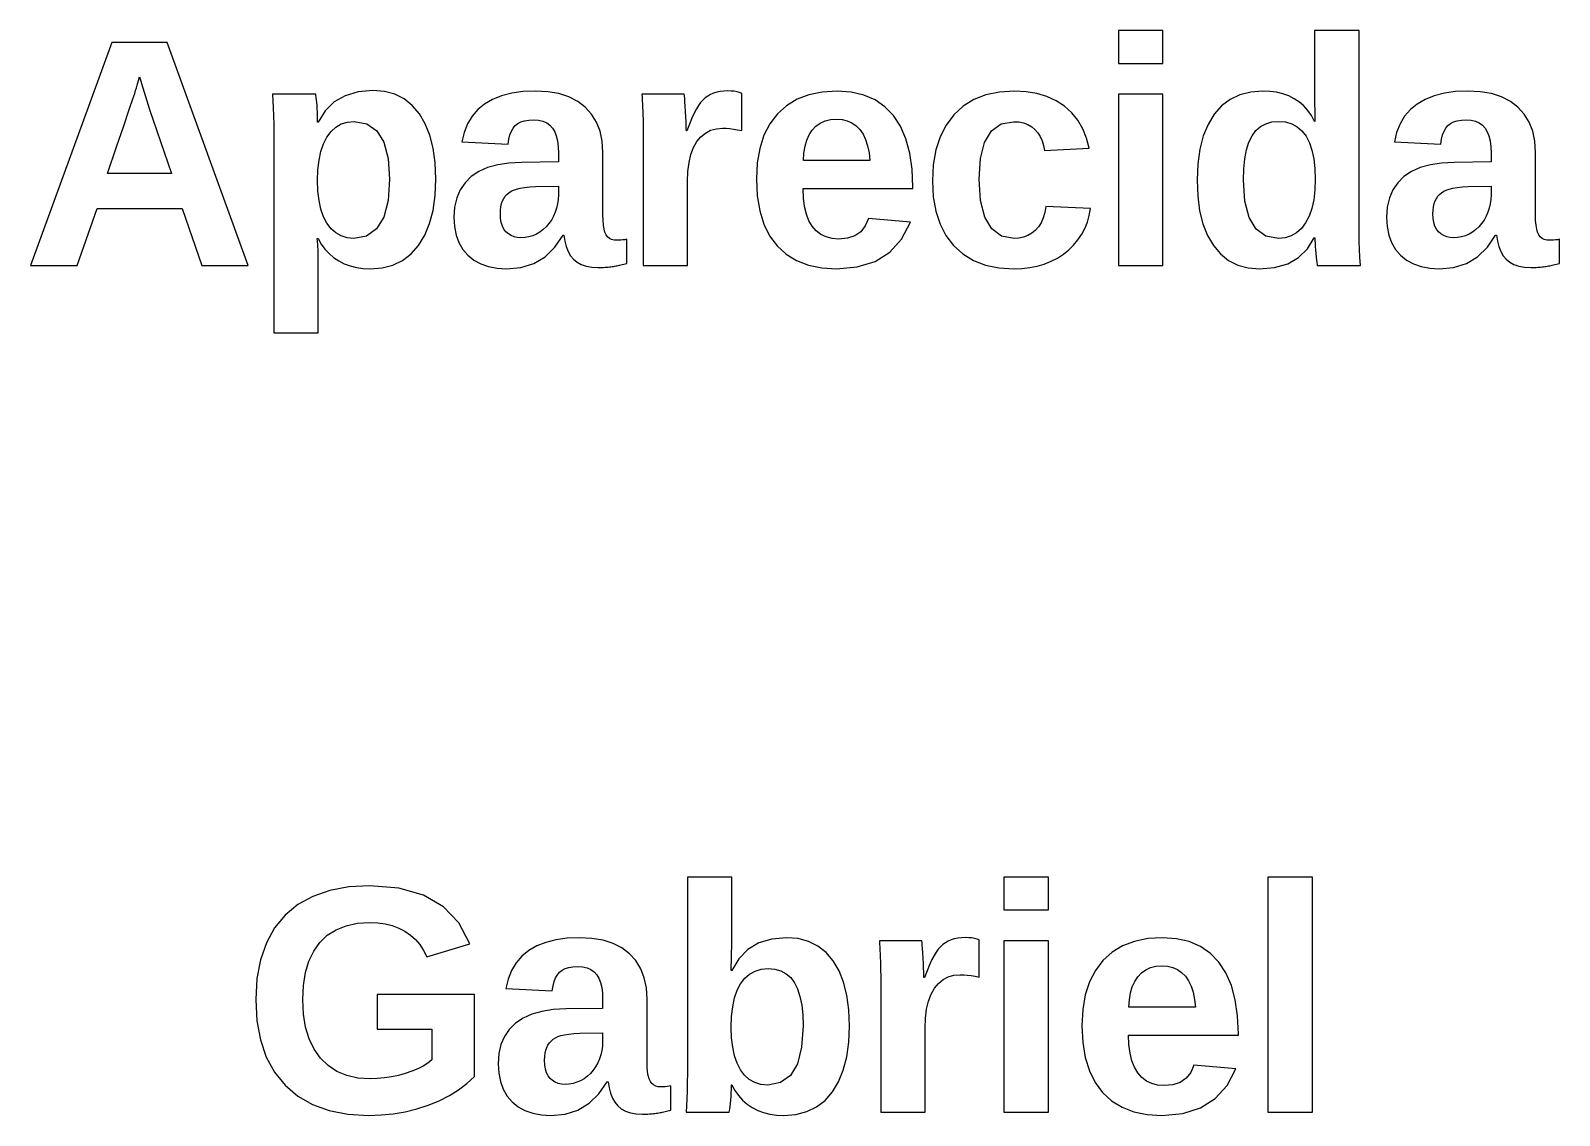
# Model space of a CAD drawing. Header units: metres. Extents: x 18 to 589, y 31 to 387.
# Drawn here: x 18 to 70.4, y 233.6 to 270.7 of the extents above; entities that cross this region are included whole.
import ezdxf

# ---------------------------------------------------------------- set-up
doc = ezdxf.new("R2010")
doc.units = ezdxf.units.M

msp = doc.modelspace()

# ---------------------------------------------------------------- linework, layer by layer
for p, q in [((56.8568, 270.729), (55.3324, 270.729)), ((55.3324, 270.729), (55.3324, 269.606)), ((56.8568, 269.606), (56.8568, 270.729)), ((63.5822, 270.729), (62.0578, 270.729)), ((62.0578, 270.729), (62.0578, 268.586)), ((63.5822, 263.958), (63.5822, 270.729)), ((20.8312, 270.322), (18.0427, 262.678)), ((22.7191, 270.322), (20.8312, 270.322)), ((25.4967, 262.678), (22.7191, 270.322)), ((55.3324, 269.606), (56.8568, 269.606)), ((21.6697, 268.771), (21.6957, 268.86)), ((21.6957, 268.86), (21.72, 268.945)), ((21.72, 268.945), (21.7426, 269.025)), ((21.7426, 269.025), (21.7751, 269.145)), ((21.7751, 269.145), (21.8891, 268.77)), ((21.4266, 268.021), (21.5508, 268.391)), ((21.5508, 268.391), (21.6124, 268.58)), ((21.6124, 268.58), (21.6419, 268.678)), ((21.6419, 268.678), (21.6697, 268.771)), ((21.8891, 268.77), (22.1223, 268.032)), ((27.8155, 268.548), (26.3345, 268.548)), ((26.3345, 268.548), (26.3501, 268.327)), ((26.3501, 268.327), (26.3622, 268.082)), ((27.826, 268.501), (27.8155, 268.548)), ((27.8359, 268.439), (27.826, 268.501)), ((27.8451, 268.362), (27.8359, 268.439)), ((27.8537, 268.27), (27.8451, 268.362)), ((28.8254, 268.5), (28.45, 268.284)), ((29.2685, 268.629), (28.8254, 268.5)), ((29.7794, 268.673), (29.2685, 268.629)), ((30.171, 268.641), (29.7794, 268.673)), ((30.5258, 268.546), (30.171, 268.641)), ((30.8437, 268.388), (30.5258, 268.546)), ((31.1247, 268.167), (30.8437, 268.388)), ((33.8789, 268.373), (33.6053, 268.214)), ((34.1895, 268.497), (33.8789, 268.373)), ((34.5372, 268.586), (34.1895, 268.497)), ((34.9221, 268.639), (34.5372, 268.586)), ((35.344, 268.656), (34.9221, 268.639)), ((35.7685, 268.634), (35.344, 268.656)), ((36.1522, 268.569), (35.7685, 268.634)), ((36.495, 268.459), (36.1522, 268.569)), ((36.7971, 268.306), (36.495, 268.459)), ((40.451, 268.548), (38.9971, 268.548)), ((38.9971, 268.548), (39.0035, 268.445)), ((39.0035, 268.445), (39.0097, 268.336)), ((39.0097, 268.336), (39.0156, 268.222)), ((40.4579, 268.493), (40.451, 268.548)), ((40.4658, 268.406), (40.4579, 268.493)), ((40.4744, 268.287), (40.4658, 268.406)), ((41.0886, 268.346), (41.0113, 268.261)), ((41.171, 268.421), (41.0886, 268.346)), ((41.2587, 268.486), (41.171, 268.421)), ((41.3515, 268.54), (41.2587, 268.486)), ((41.4518, 268.584), (41.3515, 268.54)), ((41.5616, 268.618), (41.4518, 268.584)), ((41.681, 268.642), (41.5616, 268.618)), ((41.8099, 268.657), (41.681, 268.642)), ((41.9483, 268.662), (41.8099, 268.657)), ((42.061, 268.658), (41.9483, 268.662)), ((42.1645, 268.649), (42.061, 268.658)), ((42.2589, 268.632), (42.1645, 268.649)), ((42.3441, 268.61), (42.2589, 268.632)), ((42.4203, 268.58), (42.3441, 268.61)), ((42.4203, 267.306), (42.4203, 268.58)), ((44.3165, 268.375), (43.9556, 268.156)), ((44.7255, 268.531), (44.3165, 268.375)), ((45.1827, 268.625), (44.7255, 268.531)), ((45.6881, 268.656), (45.1827, 268.625)), ((46.1699, 268.623), (45.6881, 268.656)), ((46.6039, 268.522), (46.1699, 268.623)), ((46.9901, 268.355), (46.6039, 268.522)), ((47.3287, 268.12), (46.9901, 268.355)), ((50.3723, 268.364), (50.0058, 268.137)), ((50.7879, 268.527), (50.3723, 268.364)), ((51.2525, 268.624), (50.7879, 268.527)), ((51.7661, 268.656), (51.2525, 268.624)), ((52.1663, 268.635), (51.7661, 268.656)), ((52.5378, 268.573), (52.1663, 268.635)), ((52.8806, 268.469), (52.5378, 268.573)), ((53.1948, 268.323), (52.8806, 268.469)), ((53.4804, 268.136), (53.1948, 268.323)), ((56.8568, 268.548), (55.3324, 268.548)), ((55.3324, 268.548), (55.3324, 262.678)), ((56.8568, 262.678), (56.8568, 268.548)), ((59.1651, 268.37), (58.8707, 268.148)), ((59.4987, 268.529), (59.1651, 268.37)), ((59.8716, 268.625), (59.4987, 268.529)), ((60.2838, 268.656), (59.8716, 268.625)), ((60.5265, 268.646), (60.2838, 268.656)), ((60.7555, 268.615), (60.5265, 268.646)), ((60.9709, 268.563), (60.7555, 268.615)), ((61.1726, 268.49), (60.9709, 268.563)), ((61.3606, 268.396), (61.1726, 268.49)), ((61.5335, 268.282), (61.3606, 268.396)), ((62.0578, 268.586), (62.0686, 267.62)), ((65.8481, 268.373), (65.5745, 268.214)), ((66.1587, 268.497), (65.8481, 268.373)), ((66.5064, 268.586), (66.1587, 268.497)), ((66.8913, 268.639), (66.5064, 268.586)), ((67.3132, 268.656), (66.8913, 268.639)), ((67.7377, 268.634), (67.3132, 268.656)), ((68.1214, 268.569), (67.7377, 268.634)), ((68.4642, 268.459), (68.1214, 268.569)), ((68.7663, 268.306), (68.4642, 268.459)), ((21.24, 267.472), (21.4266, 268.021)), ((22.1223, 268.032), (22.8764, 265.835)), ((26.3622, 268.082), (26.3709, 267.812)), ((26.3709, 267.812), (26.3761, 267.517)), ((27.8616, 268.163), (27.8537, 268.27)), ((27.8684, 268.048), (27.8616, 268.163)), ((27.8737, 267.933), (27.8684, 268.048)), ((27.8775, 267.82), (27.8737, 267.933)), ((27.8798, 267.706), (27.8775, 267.82)), ((28.1423, 267.982), (27.9023, 267.593)), ((28.45, 268.284), (28.1423, 267.982)), ((31.3688, 267.883), (31.1247, 268.167)), ((31.5719, 267.541), (31.3688, 267.883)), ((33.37, 268.021), (33.174, 267.794)), ((33.6053, 268.214), (33.37, 268.021)), ((37.0584, 268.108), (36.7971, 268.306)), ((37.2751, 267.871), (37.0584, 268.108)), ((37.4437, 267.596), (37.2751, 267.871)), ((39.0156, 268.222), (39.0214, 268.102)), ((39.0214, 268.102), (39.0269, 267.976)), ((39.0269, 267.976), (39.0318, 267.84)), ((39.0318, 267.84), (39.0356, 267.692)), ((40.484, 268.136), (40.4744, 268.287)), ((40.4944, 267.954), (40.484, 268.136)), ((40.5042, 267.769), (40.4944, 267.954)), ((40.7926, 267.905), (40.7134, 267.731)), ((40.8679, 268.05), (40.7926, 267.905)), ((40.9393, 268.165), (40.8679, 268.05)), ((41.0113, 268.261), (40.9393, 268.165)), ((43.6429, 267.875), (43.3832, 267.536)), ((43.9556, 268.156), (43.6429, 267.875)), ((47.6195, 267.818), (47.3287, 268.12)), ((47.8597, 267.452), (47.6195, 267.818)), ((49.6883, 267.845), (49.4247, 267.495)), ((50.0058, 268.137), (49.6883, 267.845)), ((53.7315, 267.911), (53.4804, 268.136)), ((53.9422, 267.656), (53.7315, 267.911)), ((58.6156, 267.862), (58.4037, 267.517)), ((58.8707, 268.148), (58.6156, 267.862)), ((61.6896, 268.147), (61.5335, 268.282)), ((61.829, 267.992), (61.6896, 268.147)), ((61.9518, 267.816), (61.829, 267.992)), ((62.0578, 267.62), (61.9518, 267.816)), ((65.3392, 268.021), (65.1432, 267.794)), ((65.5745, 268.214), (65.3392, 268.021)), ((69.0276, 268.108), (68.7663, 268.306)), ((69.2443, 267.871), (69.0276, 268.108)), ((69.4129, 267.596), (69.2443, 267.871)), ((20.9909, 266.744), (21.24, 267.472)), ((26.3761, 267.517), (26.3778, 267.197)), ((27.8806, 267.593), (27.8798, 267.706)), ((27.9023, 267.593), (27.8806, 267.593)), ((28.2034, 267.083), (28.3439, 267.274)), ((28.3439, 267.274), (28.5072, 267.423)), ((28.5072, 267.423), (28.6933, 267.53)), ((28.6933, 267.53), (28.9021, 267.593)), ((28.9021, 267.593), (29.1338, 267.615)), ((29.1338, 267.615), (29.5693, 267.536)), ((29.5693, 267.536), (29.908, 267.299)), ((29.908, 267.299), (30.15, 266.904)), ((31.7299, 267.145), (31.5719, 267.541)), ((33.0172, 267.534), (32.8997, 267.241)), ((33.174, 267.794), (33.0172, 267.534)), ((34.4739, 267.154), (34.5233, 267.282)), ((34.5233, 267.282), (34.5846, 267.389)), ((34.5846, 267.389), (34.6578, 267.476)), ((34.6578, 267.476), (34.746, 267.546)), ((34.746, 267.546), (34.8522, 267.6)), ((34.8522, 267.6), (34.9765, 267.638)), ((34.9765, 267.638), (35.1187, 267.661)), ((35.1187, 267.661), (35.279, 267.669)), ((35.279, 267.669), (35.4511, 267.658)), ((35.4511, 267.658), (35.6028, 267.624)), ((35.6028, 267.624), (35.734, 267.568)), ((35.734, 267.568), (35.8449, 267.49)), ((35.8449, 267.49), (35.9354, 267.39)), ((35.9354, 267.39), (36.0077, 267.266)), ((37.5642, 267.285), (37.4437, 267.596)), ((37.6364, 266.937), (37.5642, 267.285)), ((39.0356, 267.692), (39.0383, 267.531)), ((39.0383, 267.531), (39.0399, 267.357)), ((39.0399, 267.357), (39.0405, 267.17)), ((40.5118, 267.61), (40.5042, 267.769)), ((40.5172, 267.478), (40.5118, 267.61)), ((40.5204, 267.373), (40.5172, 267.478)), ((40.5215, 267.295), (40.5204, 267.373)), ((40.5432, 267.295), (40.5215, 267.295)), ((40.6302, 267.527), (40.5432, 267.295)), ((40.7134, 267.731), (40.6302, 267.527)), ((41.1766, 267.221), (41.354, 267.313)), ((41.354, 267.313), (41.5515, 267.368)), ((41.5515, 267.368), (41.7693, 267.387)), ((41.7693, 267.387), (41.8856, 267.384)), ((41.8856, 267.384), (42.0089, 267.374)), ((42.0089, 267.374), (42.139, 267.358)), ((42.139, 267.358), (42.2762, 267.335)), ((42.2762, 267.335), (42.4203, 267.306)), ((43.3832, 267.536), (43.1811, 267.143)), ((44.734, 267.16), (44.8391, 267.322)), ((44.8391, 267.322), (44.9651, 267.457)), ((44.9651, 267.457), (45.1108, 267.561)), ((45.1108, 267.561), (45.2763, 267.636)), ((45.2763, 267.636), (45.4615, 267.681)), ((45.4615, 267.681), (45.6664, 267.696)), ((45.6664, 267.696), (45.86, 267.682)), ((45.86, 267.682), (46.0371, 267.639)), ((46.0371, 267.639), (46.1976, 267.568)), ((46.1976, 267.568), (46.3417, 267.469)), ((46.3417, 267.469), (46.4693, 267.341)), ((46.4693, 267.341), (46.5785, 267.184)), ((48.0465, 267.023), (47.8597, 267.452)), ((49.4247, 267.495), (49.2196, 267.094)), ((50.7447, 266.9), (50.9802, 267.294)), ((50.9802, 267.294), (51.3098, 267.531)), ((51.3098, 267.531), (51.7336, 267.609)), ((51.7336, 267.609), (51.9159, 267.599)), ((51.9159, 267.599), (52.0808, 267.566)), ((52.0808, 267.566), (52.2284, 267.513)), ((52.2284, 267.513), (52.3586, 267.437)), ((52.3586, 267.437), (52.4714, 267.341)), ((52.4714, 267.341), (52.5678, 267.226)), ((54.1125, 267.368), (53.9422, 267.656)), ((54.2425, 267.049), (54.1125, 267.368)), ((58.4037, 267.517), (58.2389, 267.119)), ((59.9149, 267.124), (60.0468, 267.302)), ((60.0468, 267.302), (60.2039, 267.441)), ((60.2039, 267.441), (60.3862, 267.541)), ((60.3862, 267.541), (60.5937, 267.6)), ((60.5937, 267.6), (60.8263, 267.62)), ((60.8263, 267.62), (61.0616, 267.6)), ((61.0616, 267.6), (61.2729, 267.538)), ((61.2729, 267.538), (61.46, 267.436)), ((61.46, 267.436), (61.6231, 267.292)), ((61.6231, 267.292), (61.7621, 267.108)), ((62.0686, 267.62), (62.0578, 267.62)), ((64.9864, 267.534), (64.8689, 267.241)), ((65.1432, 267.794), (64.9864, 267.534)), ((66.4431, 267.154), (66.4925, 267.282)), ((66.4925, 267.282), (66.5538, 267.389)), ((66.5538, 267.389), (66.627, 267.476)), ((66.627, 267.476), (66.7152, 267.546)), ((66.7152, 267.546), (66.8214, 267.6)), ((66.8214, 267.6), (66.9457, 267.638)), ((66.9457, 267.638), (67.0879, 267.661)), ((67.0879, 267.661), (67.2482, 267.669)), ((67.2482, 267.669), (67.4203, 267.658)), ((67.4203, 267.658), (67.572, 267.624)), ((67.572, 267.624), (67.7032, 267.568)), ((67.7032, 267.568), (67.8141, 267.49)), ((67.8141, 267.49), (67.9046, 267.39)), ((67.9046, 267.39), (67.9769, 267.266)), ((69.5334, 267.285), (69.4129, 267.596)), ((69.6056, 266.937), (69.5334, 267.285)), ((26.3778, 267.197), (26.3778, 260.372)), ((27.9968, 266.59), (28.0871, 266.853)), ((28.0871, 266.853), (28.2034, 267.083)), ((30.15, 266.904), (30.2951, 266.351)), ((31.8428, 266.697), (31.7299, 267.145)), ((32.8997, 267.241), (32.8215, 266.915)), ((32.8215, 266.915), (34.411, 266.839)), ((34.411, 266.839), (34.4365, 267.007)), ((34.4365, 267.007), (34.4739, 267.154)), ((36.0077, 267.266), (36.0639, 267.119)), ((36.0639, 267.119), (36.104, 266.948)), ((36.104, 266.948), (36.1281, 266.753)), ((36.1281, 266.753), (36.1361, 266.535)), ((37.6605, 266.551), (37.6364, 266.937)), ((39.0405, 267.17), (39.0405, 262.678)), ((40.7681, 266.723), (40.8823, 266.926)), ((40.8823, 266.926), (41.0194, 267.092)), ((41.0194, 267.092), (41.1766, 267.221)), ((43.1811, 267.143), (43.0368, 266.696)), ((44.5501, 266.532), (44.5895, 266.765)), ((44.5895, 266.765), (44.6508, 266.975)), ((44.6508, 266.975), (44.734, 267.16)), ((46.5785, 267.184), (46.6672, 267)), ((46.6672, 267), (46.7356, 266.786)), ((46.7356, 266.786), (46.7836, 266.545)), ((48.18, 266.532), (48.0465, 267.023)), ((49.2196, 267.094), (49.0732, 266.641)), ((50.6035, 266.349), (50.7447, 266.9)), ((52.5678, 267.226), (52.6485, 267.097)), ((52.6485, 267.097), (52.7136, 266.953)), ((52.7136, 266.953), (52.763, 266.795)), ((52.763, 266.795), (52.7969, 266.622)), ((54.3321, 266.698), (54.2425, 267.049)), ((58.2389, 267.119), (58.1211, 266.669)), ((59.7239, 266.643), (59.8075, 266.904)), ((59.8075, 266.904), (59.9149, 267.124)), ((61.7621, 267.108), (61.8763, 266.885)), ((61.8763, 266.885), (61.9652, 266.628)), ((64.8689, 267.241), (64.7907, 266.915)), ((64.7907, 266.915), (66.3802, 266.839)), ((66.3802, 266.839), (66.4057, 267.007)), ((66.4057, 267.007), (66.4431, 267.154)), ((67.9769, 267.266), (68.0331, 267.119)), ((68.0331, 267.119), (68.0732, 266.948)), ((68.0732, 266.948), (68.0973, 266.753)), ((68.0973, 266.753), (68.1053, 266.535)), ((69.6297, 266.551), (69.6056, 266.937)), ((20.6793, 265.835), (20.9909, 266.744)), ((27.8935, 265.962), (27.9322, 266.293)), ((27.9322, 266.293), (27.9968, 266.59)), ((30.2951, 266.351), (30.3435, 265.64)), ((31.9105, 266.195), (31.8428, 266.697)), ((36.1361, 266.237), (34.8721, 266.215)), ((36.1361, 266.535), (36.1361, 266.237)), ((37.6605, 264.414), (37.6605, 266.551)), ((40.6158, 266.212), (40.6792, 266.486)), ((40.6792, 266.486), (40.7681, 266.723)), ((43.0368, 266.696), (42.9503, 266.195)), ((44.5326, 266.275), (44.5501, 266.532)), ((46.8111, 266.275), (44.5326, 266.275)), ((46.7836, 266.545), (46.8111, 266.275)), ((48.26, 265.979), (48.18, 266.532)), ((49.0732, 266.641), (48.9853, 266.136)), ((50.5564, 265.64), (50.6035, 266.349)), ((52.7969, 266.622), (54.3321, 266.698)), ((58.1211, 266.669), (58.0505, 266.165)), ((59.6284, 265.995), (59.6642, 266.34)), ((59.6642, 266.34), (59.7239, 266.643)), ((61.9652, 266.628), (62.0287, 266.335)), ((62.0287, 266.335), (62.0667, 266.008)), ((68.1053, 266.237), (66.8413, 266.215)), ((68.1053, 266.535), (68.1053, 266.237)), ((69.6297, 264.414), (69.6297, 266.551)), ((22.8764, 265.835), (20.6793, 265.835)), ((27.8806, 265.597), (27.8935, 265.962)), ((31.933, 265.64), (31.9105, 266.195)), ((33.1496, 265.727), (32.9358, 265.518)), ((33.4086, 265.899), (33.1496, 265.727)), ((33.7104, 266.034), (33.4086, 265.899)), ((34.0549, 266.132), (33.7104, 266.034)), ((34.4421, 266.192), (34.0549, 266.132)), ((34.8721, 266.215), (34.4421, 266.192)), ((40.565, 265.559), (40.5777, 265.903)), ((40.5777, 265.903), (40.6158, 266.212)), ((42.9503, 266.195), (42.9214, 265.64)), ((48.2867, 265.363), (48.26, 265.979)), ((48.9853, 266.136), (48.956, 265.58)), ((58.0505, 266.165), (58.027, 265.608)), ((59.6165, 265.608), (59.6284, 265.995)), ((62.0667, 266.008), (62.0794, 265.645)), ((65.1189, 265.727), (64.905, 265.518)), ((65.3779, 265.899), (65.1189, 265.727)), ((65.6796, 266.034), (65.3779, 265.899)), ((66.0241, 266.132), (65.6796, 266.034)), ((66.4113, 266.192), (66.0241, 266.132)), ((66.8413, 266.215), (66.4113, 266.192)), ((27.8935, 265.234), (27.8806, 265.597)), ((27.9322, 264.906), (27.8935, 265.234)), ((30.3435, 265.64), (30.2947, 264.91)), ((31.9095, 265.079), (31.933, 265.64)), ((32.7695, 265.275), (32.6507, 264.998)), ((32.9358, 265.518), (32.7695, 265.275)), ((34.372, 265.118), (34.4398, 265.176)), ((34.4398, 265.176), (34.5161, 265.226)), ((34.5161, 265.226), (34.6008, 265.268)), ((34.6008, 265.268), (34.7022, 265.303)), ((34.7022, 265.303), (34.8282, 265.333)), ((34.8282, 265.333), (34.9791, 265.356)), ((34.9791, 265.356), (35.1546, 265.373)), ((35.1546, 265.373), (35.3549, 265.385)), ((35.3549, 265.385), (36.1361, 265.396)), ((36.1361, 265.396), (36.1361, 265.098)), ((40.565, 262.678), (40.565, 265.559)), ((42.9214, 265.64), (42.9498, 265.068)), ((44.5345, 264.994), (44.5218, 265.32)), ((44.5218, 265.32), (48.2867, 265.32)), ((48.2867, 265.32), (48.2867, 265.363)), ((48.956, 265.58), (48.9851, 265.037)), ((50.6043, 264.91), (50.5564, 265.64)), ((58.027, 265.608), (58.0493, 265.058)), ((59.6644, 264.889), (59.6165, 265.608)), ((62.0662, 265.273), (62.0265, 264.936)), ((62.0794, 265.645), (62.0662, 265.273)), ((64.7387, 265.275), (64.6199, 264.998)), ((64.905, 265.518), (64.7387, 265.275)), ((66.3412, 265.118), (66.409, 265.176)), ((66.409, 265.176), (66.4853, 265.226)), ((66.4853, 265.226), (66.5701, 265.268)), ((66.5701, 265.268), (66.6714, 265.303)), ((66.6714, 265.303), (66.7975, 265.333)), ((66.7975, 265.333), (66.9483, 265.356)), ((66.9483, 265.356), (67.1238, 265.373)), ((67.1238, 265.373), (67.3241, 265.385)), ((67.3241, 265.385), (68.1053, 265.396)), ((68.1053, 265.396), (68.1053, 265.098)), ((27.9968, 264.613), (27.9322, 264.906)), ((30.2947, 264.91), (30.1482, 264.342)), ((31.8389, 264.571), (31.9095, 265.079)), ((32.5794, 264.685), (32.5556, 264.338)), ((32.6507, 264.998), (32.5794, 264.685)), ((34.1498, 264.582), (34.1638, 264.697)), ((34.1638, 264.697), (34.1871, 264.801)), ((34.1871, 264.801), (34.2198, 264.895)), ((34.2198, 264.895), (34.2618, 264.978)), ((34.2618, 264.978), (34.3127, 265.052)), ((34.3127, 265.052), (34.372, 265.118)), ((36.1092, 264.796), (36.0756, 264.65)), ((36.1294, 264.945), (36.1092, 264.796)), ((36.1361, 265.098), (36.1294, 264.945)), ((42.9498, 265.068), (43.0351, 264.553)), ((44.5726, 264.702), (44.5345, 264.994)), ((44.636, 264.443), (44.5726, 264.702)), ((48.9851, 265.037), (49.0723, 264.544)), ((50.7482, 264.342), (50.6043, 264.91)), ((52.8457, 264.702), (52.8086, 264.495)), ((54.3756, 264.631), (52.8457, 264.702)), ((58.0493, 265.058), (58.1164, 264.559)), ((59.8083, 264.33), (59.6644, 264.889)), ((62.0265, 264.936), (61.9603, 264.635)), ((64.5486, 264.685), (64.5248, 264.338)), ((64.6199, 264.998), (64.5486, 264.685)), ((66.119, 264.582), (66.133, 264.697)), ((66.133, 264.697), (66.1564, 264.801)), ((66.1564, 264.801), (66.189, 264.895)), ((66.189, 264.895), (66.231, 264.978)), ((66.231, 264.978), (66.2819, 265.052)), ((66.2819, 265.052), (66.3412, 265.118)), ((68.0784, 264.796), (68.0448, 264.65)), ((68.0986, 264.945), (68.0784, 264.796)), ((68.1053, 265.098), (68.0986, 264.945)), ((19.6431, 262.678), (20.3213, 264.631)), ((20.3213, 264.631), (23.2345, 264.631)), ((23.2345, 264.631), (23.9126, 262.678)), ((28.0871, 264.354), (27.9968, 264.613)), ((28.2034, 264.129), (28.0871, 264.354)), ((28.3434, 263.943), (28.2034, 264.129)), ((30.1482, 264.342), (29.9041, 263.936)), ((31.7211, 264.117), (31.8389, 264.571)), ((32.5556, 264.338), (32.5747, 264.017)), ((34.1452, 264.457), (34.1498, 264.582)), ((34.1529, 264.299), (34.1452, 264.457)), ((34.176, 264.158), (34.1529, 264.299)), ((34.2145, 264.033), (34.176, 264.158)), ((35.8956, 264.236), (35.813, 264.116)), ((35.968, 264.368), (35.8956, 264.236)), ((36.0285, 264.507), (35.968, 264.368)), ((36.0756, 264.65), (36.0285, 264.507)), ((37.665, 264.229), (37.6605, 264.414)), ((37.6783, 264.068), (37.665, 264.229)), ((43.0351, 264.553), (43.1772, 264.096)), ((44.7249, 264.218), (44.636, 264.443)), ((44.8391, 264.026), (44.7249, 264.218)), ((46.7623, 264.289), (46.6538, 264.037)), ((48.1999, 264.164), (46.7623, 264.289)), ((47.8989, 263.59), (48.1999, 264.164)), ((49.0723, 264.544), (49.2177, 264.1)), ((50.988, 263.936), (50.7482, 264.342)), ((52.681, 264.147), (52.5905, 264.005)), ((52.7537, 264.31), (52.681, 264.147)), ((52.8086, 264.495), (52.7537, 264.31)), ((54.1813, 263.955), (54.2675, 264.17)), ((54.2675, 264.17), (54.3323, 264.395)), ((54.3323, 264.395), (54.3756, 264.631)), ((58.1164, 264.559), (58.2281, 264.112)), ((60.0481, 263.931), (59.8083, 264.33)), ((61.7485, 264.14), (61.6053, 263.95)), ((61.8676, 264.369), (61.7485, 264.14)), ((61.9603, 264.635), (61.8676, 264.369)), ((64.5248, 264.338), (64.5439, 264.017)), ((66.1144, 264.457), (66.119, 264.582)), ((66.1221, 264.299), (66.1144, 264.457)), ((66.1452, 264.158), (66.1221, 264.299)), ((66.1837, 264.033), (66.1452, 264.158)), ((67.8648, 264.236), (67.7822, 264.116)), ((67.9372, 264.368), (67.8648, 264.236)), ((67.9977, 264.507), (67.9372, 264.368)), ((68.0448, 264.65), (67.9977, 264.507)), ((69.6342, 264.229), (69.6297, 264.414)), ((69.6475, 264.068), (69.6342, 264.229)), ((27.8815, 263.52), (27.8698, 263.611)), ((27.8698, 263.611), (27.9023, 263.611)), ((27.9023, 263.611), (28.0085, 263.419)), ((28.5054, 263.798), (28.3434, 263.943)), ((28.6893, 263.694), (28.5054, 263.798)), ((28.8951, 263.632), (28.6893, 263.694)), ((29.1229, 263.611), (28.8951, 263.632)), ((29.5623, 263.692), (29.1229, 263.611)), ((29.9041, 263.936), (29.5623, 263.692)), ((31.3444, 263.37), (31.5563, 263.717)), ((31.5563, 263.717), (31.7211, 264.117)), ((32.5747, 264.017), (32.632, 263.726)), ((32.632, 263.726), (32.7275, 263.465)), ((34.2684, 263.926), (34.2145, 264.033)), ((34.3377, 263.836), (34.2684, 263.926)), ((34.4199, 263.763), (34.3377, 263.836)), ((34.5122, 263.706), (34.4199, 263.763)), ((34.6147, 263.665), (34.5122, 263.706)), ((34.7275, 263.641), (34.6147, 263.665)), ((34.8504, 263.633), (34.7275, 263.641)), ((34.9911, 263.641), (34.8504, 263.633)), ((35.1268, 263.664), (34.9911, 263.641)), ((35.2576, 263.703), (35.1268, 263.664)), ((35.3834, 263.758), (35.2576, 263.703)), ((35.5041, 263.828), (35.3834, 263.758)), ((35.6173, 263.912), (35.5041, 263.828)), ((35.7203, 264.008), (35.6173, 263.912)), ((35.813, 264.116), (35.7203, 264.008)), ((36.0114, 263.309), (36.2935, 263.725)), ((36.2935, 263.725), (36.326, 263.725)), ((36.326, 263.725), (36.3565, 263.516)), ((37.7006, 263.932), (37.6783, 264.068)), ((37.7317, 263.82), (37.7006, 263.932)), ((37.7717, 263.733), (37.7317, 263.82)), ((37.8222, 263.666), (37.7717, 263.733)), ((37.8846, 263.613), (37.8222, 263.666)), ((37.9589, 263.576), (37.8846, 263.613)), ((43.1772, 264.096), (43.3762, 263.696)), ((43.3762, 263.696), (43.632, 263.353)), ((44.9768, 263.869), (44.8391, 264.026)), ((45.136, 263.747), (44.9768, 263.869)), ((45.3167, 263.659), (45.136, 263.747)), ((45.5188, 263.607), (45.3167, 263.659)), ((45.7424, 263.589), (45.5188, 263.607)), ((46.0419, 263.617), (45.7424, 263.589)), ((46.2936, 263.701), (46.0419, 263.617)), ((46.4976, 263.841), (46.2936, 263.701)), ((46.6538, 264.037), (46.4976, 263.841)), ((49.2177, 264.1), (49.4212, 263.707)), ((49.4212, 263.707), (49.6829, 263.364)), ((51.3237, 263.692), (50.988, 263.936)), ((51.7553, 263.611), (51.3237, 263.692)), ((51.9232, 263.622), (51.7553, 263.611)), ((52.0799, 263.655), (51.9232, 263.622)), ((52.2253, 263.71), (52.0799, 263.655)), ((52.3594, 263.786), (52.2253, 263.71)), ((52.4822, 263.885), (52.3594, 263.786)), ((52.5905, 264.005), (52.4822, 263.885)), ((53.9443, 263.557), (54.0735, 263.751)), ((54.0735, 263.751), (54.1813, 263.955)), ((58.2281, 264.112), (58.3846, 263.715)), ((58.3846, 263.715), (58.5858, 263.37)), ((60.3838, 263.691), (60.0481, 263.931)), ((60.8154, 263.611), (60.3838, 263.691)), ((61.0455, 263.632), (60.8154, 263.611)), ((61.2538, 263.696), (61.0455, 263.632)), ((61.4404, 263.801), (61.2538, 263.696)), ((61.6053, 263.95), (61.4404, 263.801)), ((61.8138, 263.25), (62.0469, 263.633)), ((62.0469, 263.633), (62.0686, 263.633)), ((62.0686, 263.633), (62.0698, 263.542)), ((63.5839, 263.734), (63.5822, 263.958)), ((63.5891, 263.493), (63.5839, 263.734)), ((64.5439, 264.017), (64.6012, 263.726)), ((64.6012, 263.726), (64.6967, 263.465)), ((66.2376, 263.926), (66.1837, 264.033)), ((66.3069, 263.836), (66.2376, 263.926)), ((66.3891, 263.763), (66.3069, 263.836)), ((66.4814, 263.706), (66.3891, 263.763)), ((66.5839, 263.665), (66.4814, 263.706)), ((66.6967, 263.641), (66.5839, 263.665)), ((66.8196, 263.633), (66.6967, 263.641)), ((66.9603, 263.641), (66.8196, 263.633)), ((67.0961, 263.664), (66.9603, 263.641)), ((67.2268, 263.703), (67.0961, 263.664)), ((67.3526, 263.758), (67.2268, 263.703)), ((67.4733, 263.828), (67.3526, 263.758)), ((67.5865, 263.912), (67.4733, 263.828)), ((67.6895, 264.008), (67.5865, 263.912)), ((67.7822, 264.116), (67.6895, 264.008)), ((67.9806, 263.309), (68.2627, 263.725)), ((68.2627, 263.725), (68.2952, 263.725)), ((68.2952, 263.725), (68.3257, 263.516)), ((69.6698, 263.932), (69.6475, 264.068)), ((69.7009, 263.82), (69.6698, 263.932)), ((69.7409, 263.733), (69.7009, 263.82)), ((69.7914, 263.666), (69.7409, 263.733)), ((69.8538, 263.613), (69.7914, 263.666)), ((69.9281, 263.576), (69.8538, 263.613)), ((27.8906, 263.375), (27.8815, 263.52)), ((27.8971, 263.178), (27.8906, 263.375)), ((27.901, 262.927), (27.8971, 263.178)), ((28.0085, 263.419), (28.1319, 263.245)), ((28.1319, 263.245), (28.2724, 263.091)), ((28.2724, 263.091), (28.43, 262.955)), ((30.7959, 262.858), (31.0896, 263.082)), ((31.0896, 263.082), (31.3444, 263.37)), ((32.7275, 263.465), (32.8612, 263.234)), ((32.8612, 263.234), (33.033, 263.033)), ((35.6772, 262.985), (36.0114, 263.309)), ((36.3565, 263.516), (36.4046, 263.329)), ((36.4046, 263.329), (36.4702, 263.163)), ((36.4702, 263.163), (36.5534, 263.018)), ((38.0452, 263.553), (37.9589, 263.576)), ((38.1434, 263.546), (38.0452, 263.553)), ((38.2124, 263.547), (38.1434, 263.546)), ((38.2805, 263.551), (38.2124, 263.547)), ((38.3478, 263.558), (38.2805, 263.551)), ((38.4142, 263.567), (38.3478, 263.558)), ((38.4797, 263.579), (38.4142, 263.567)), ((38.4797, 262.754), (38.4797, 263.579)), ((43.632, 263.353), (43.9408, 263.071)), ((46.9884, 262.825), (47.4951, 263.144)), ((47.4951, 263.144), (47.8989, 263.59)), ((49.6829, 263.364), (49.998, 263.078)), ((53.4453, 263.068), (53.6292, 263.214)), ((53.6292, 263.214), (53.7955, 263.377)), ((53.7955, 263.377), (53.9443, 263.557)), ((58.5858, 263.37), (58.8279, 263.082)), ((58.8279, 263.082), (59.1074, 262.858)), ((61.5096, 262.952), (61.8138, 263.25)), ((62.0698, 263.542), (62.0734, 263.441)), ((62.0734, 263.441), (62.0794, 263.332)), ((62.0794, 263.332), (62.0877, 263.214)), ((62.0877, 263.214), (62.0985, 263.088)), ((62.0985, 263.088), (62.1101, 262.966)), ((63.5978, 263.237), (63.5891, 263.493)), ((63.61, 262.965), (63.5978, 263.237)), ((64.6967, 263.465), (64.8304, 263.234)), ((64.8304, 263.234), (65.0022, 263.033)), ((67.6464, 262.985), (67.9806, 263.309)), ((68.3257, 263.516), (68.3738, 263.329)), ((68.3738, 263.329), (68.4394, 263.163)), ((68.4394, 263.163), (68.5226, 263.018)), ((70.0144, 263.553), (69.9281, 263.576)), ((70.1126, 263.546), (70.0144, 263.553)), ((70.1816, 263.547), (70.1126, 263.546)), ((70.2497, 263.551), (70.1816, 263.547)), ((70.317, 263.558), (70.2497, 263.551)), ((70.3834, 263.567), (70.317, 263.558)), ((70.4489, 263.579), (70.3834, 263.567)), ((70.4489, 262.754), (70.4489, 263.579)), ((18.0427, 262.678), (19.6431, 262.678)), ((23.9126, 262.678), (25.4967, 262.678)), ((27.9023, 262.624), (27.901, 262.927)), ((27.9023, 260.372), (27.9023, 262.624)), ((28.43, 262.955), (28.6048, 262.838)), ((28.6048, 262.838), (28.7946, 262.741)), ((28.7946, 262.741), (28.9971, 262.666)), ((28.9971, 262.666), (29.2125, 262.612)), ((29.2125, 262.612), (29.4407, 262.58)), ((29.4407, 262.58), (29.6817, 262.57)), ((29.6817, 262.57), (30.0919, 262.602)), ((30.0919, 262.602), (30.4633, 262.698)), ((30.4633, 262.698), (30.7959, 262.858)), ((33.033, 263.033), (33.239, 262.866)), ((33.239, 262.866), (33.4748, 262.736)), ((33.4748, 262.736), (33.7407, 262.644)), ((33.7407, 262.644), (34.0364, 262.588)), ((34.0364, 262.588), (34.3621, 262.57)), ((34.3621, 262.57), (34.8526, 262.616)), ((34.8526, 262.616), (35.2909, 262.754)), ((35.2909, 262.754), (35.6772, 262.985)), ((36.5534, 263.018), (36.6542, 262.895)), ((36.6542, 262.895), (36.7758, 262.793)), ((36.7758, 262.793), (36.9216, 262.714)), ((36.9216, 262.714), (37.0914, 262.658)), ((37.0914, 262.658), (37.2853, 262.624)), ((37.2853, 262.624), (37.5033, 262.613)), ((37.5033, 262.613), (37.5667, 262.613)), ((37.5667, 262.613), (37.6269, 262.615)), ((37.6269, 262.615), (37.6839, 262.617)), ((37.6839, 262.617), (37.7376, 262.62)), ((37.7376, 262.62), (37.788, 262.624)), ((37.788, 262.624), (37.8363, 262.628)), ((37.8363, 262.628), (37.8835, 262.633)), ((37.8835, 262.633), (37.9296, 262.639)), ((37.9296, 262.639), (37.9747, 262.645)), ((37.9747, 262.645), (38.0186, 262.651)), ((38.0186, 262.651), (38.062, 262.658)), ((38.062, 262.658), (38.1054, 262.666)), ((38.1054, 262.666), (38.1488, 262.674)), ((38.1488, 262.674), (38.1922, 262.684)), ((38.1922, 262.684), (38.2356, 262.694)), ((38.2356, 262.694), (38.2801, 262.705)), ((38.2801, 262.705), (38.3267, 262.717)), ((38.3267, 262.717), (38.3756, 262.729)), ((38.3756, 262.729), (38.4266, 262.741)), ((38.4266, 262.741), (38.4797, 262.754)), ((39.0405, 262.678), (40.565, 262.678)), ((43.9408, 263.071), (44.2987, 262.852)), ((44.2987, 262.852), (44.7056, 262.695)), ((44.7056, 262.695), (45.1615, 262.601)), ((45.1615, 262.601), (45.6664, 262.57)), ((45.6664, 262.57), (46.3788, 262.633)), ((46.3788, 262.633), (46.9884, 262.825)), ((49.998, 263.078), (50.3617, 262.856)), ((50.3617, 262.856), (50.774, 262.697)), ((50.774, 262.697), (51.2349, 262.601)), ((51.2349, 262.601), (51.7445, 262.57)), ((51.7445, 262.57), (52.0231, 262.58)), ((52.0231, 262.58), (52.2904, 262.611)), ((52.2904, 262.611), (52.5465, 262.662)), ((52.5465, 262.662), (52.7912, 262.734)), ((52.7912, 262.734), (53.0247, 262.827)), ((53.0247, 262.827), (53.2438, 262.939)), ((53.2438, 262.939), (53.4453, 263.068)), ((55.3324, 262.678), (56.8568, 262.678)), ((59.1074, 262.858), (59.4243, 262.698)), ((59.4243, 262.698), (59.7784, 262.602)), ((59.7784, 262.602), (60.1698, 262.57)), ((60.1698, 262.57), (60.6876, 262.612)), ((60.6876, 262.612), (61.1342, 262.74)), ((61.1342, 262.74), (61.5096, 262.952)), ((62.1101, 262.966), (62.121, 262.865)), ((62.121, 262.865), (62.1313, 262.783)), ((62.1313, 262.783), (62.141, 262.72)), ((62.141, 262.72), (62.15, 262.678)), ((62.15, 262.678), (63.6256, 262.678)), ((63.6256, 262.678), (63.61, 262.965)), ((65.0022, 263.033), (65.2082, 262.866)), ((65.2082, 262.866), (65.444, 262.736)), ((65.444, 262.736), (65.7099, 262.644)), ((65.7099, 262.644), (66.0056, 262.588)), ((66.0056, 262.588), (66.3313, 262.57)), ((66.3313, 262.57), (66.8218, 262.616)), ((66.8218, 262.616), (67.2601, 262.754)), ((67.2601, 262.754), (67.6464, 262.985)), ((68.5226, 263.018), (68.6234, 262.895)), ((68.6234, 262.895), (68.7451, 262.793)), ((68.7451, 262.793), (68.8908, 262.714)), ((68.8908, 262.714), (69.0606, 262.658)), ((69.0606, 262.658), (69.2545, 262.624)), ((69.2545, 262.624), (69.4724, 262.613)), ((69.4724, 262.613), (69.5359, 262.613)), ((69.5359, 262.613), (69.5961, 262.615)), ((69.5961, 262.615), (69.6531, 262.617)), ((69.6531, 262.617), (69.7068, 262.62)), ((69.7068, 262.62), (69.7572, 262.624)), ((69.7572, 262.624), (69.8055, 262.628)), ((69.8055, 262.628), (69.8527, 262.633)), ((69.8527, 262.633), (69.8988, 262.639)), ((69.8988, 262.639), (69.9439, 262.645)), ((69.9439, 262.645), (69.9878, 262.651)), ((69.9878, 262.651), (70.0312, 262.658)), ((70.0312, 262.658), (70.0746, 262.666)), ((70.0746, 262.666), (70.118, 262.674)), ((70.118, 262.674), (70.1614, 262.684)), ((70.1614, 262.684), (70.2048, 262.694)), ((70.2048, 262.694), (70.2493, 262.705)), ((70.2493, 262.705), (70.2959, 262.717)), ((70.2959, 262.717), (70.3448, 262.729)), ((70.3448, 262.729), (70.3958, 262.741)), ((70.3958, 262.741), (70.4489, 262.754)), ((26.3778, 260.372), (27.9023, 260.372)), ((42.0802, 241.729), (40.5557, 241.729)), ((40.5557, 241.729), (40.5557, 235.018)), ((42.0802, 239.483), (42.0802, 241.729)), ((52.9309, 241.729), (51.4064, 241.729)), ((51.4064, 241.729), (51.4064, 240.606)), ((52.9309, 240.606), (52.9309, 241.729)), ((61.9802, 241.729), (60.4557, 241.729)), ((60.4557, 241.729), (60.4557, 233.678)), ((61.9802, 233.678), (61.9802, 241.729)), ((27.7188, 241.073), (27.2091, 240.792)), ((28.2993, 241.275), (27.7188, 241.073)), ((28.9505, 241.395), (28.2993, 241.275)), ((29.6725, 241.436), (28.9505, 241.395)), ((30.6705, 241.356), (29.6725, 241.436)), ((31.5118, 241.117), (30.6705, 241.356)), ((32.1964, 240.719), (31.5118, 241.117)), ((27.2091, 240.792), (26.7701, 240.429)), ((32.7244, 240.162), (32.1964, 240.719)), ((51.4064, 240.606), (52.9309, 240.606)), ((26.7701, 240.429), (26.4068, 239.992)), ((28.5137, 239.931), (28.8566, 240.068)), ((28.8566, 240.068), (29.2428, 240.15)), ((29.2428, 240.15), (29.6725, 240.177)), ((29.6725, 240.177), (29.9409, 240.165)), ((29.9409, 240.165), (30.195, 240.129)), ((30.195, 240.129), (30.4348, 240.07)), ((30.4348, 240.07), (30.6602, 239.986)), ((33.0957, 239.445), (32.7244, 240.162)), ((26.4068, 239.992), (26.1243, 239.483)), ((27.9582, 239.494), (28.2142, 239.74)), ((28.2142, 239.74), (28.5137, 239.931)), ((30.6602, 239.986), (30.8714, 239.879)), ((30.8714, 239.879), (31.0645, 239.748)), ((31.0645, 239.748), (31.236, 239.595)), ((31.236, 239.595), (31.3857, 239.419)), ((35.7047, 239.497), (35.3941, 239.373)), ((36.0525, 239.586), (35.7047, 239.497)), ((36.4373, 239.639), (36.0525, 239.586)), ((36.8593, 239.656), (36.4373, 239.639)), ((37.2837, 239.634), (36.8593, 239.656)), ((37.6674, 239.569), (37.2837, 239.634)), ((38.0103, 239.459), (37.6674, 239.569)), ((43.4464, 239.611), (43.0033, 239.476)), ((43.9572, 239.656), (43.4464, 239.611)), ((44.3544, 239.625), (43.9572, 239.656)), ((44.7128, 239.53), (44.3544, 239.625)), ((45.0323, 239.372), (44.7128, 239.53)), ((48.5942, 239.548), (47.1404, 239.548)), ((47.1404, 239.548), (47.1468, 239.445)), ((48.6012, 239.493), (48.5942, 239.548)), ((49.4948, 239.54), (49.4019, 239.486)), ((49.5951, 239.584), (49.4948, 239.54)), ((49.7049, 239.618), (49.5951, 239.584)), ((49.8242, 239.642), (49.7049, 239.618)), ((49.9531, 239.657), (49.8242, 239.642)), ((50.0916, 239.662), (49.9531, 239.657)), ((50.2042, 239.658), (50.0916, 239.662)), ((50.3077, 239.649), (50.2042, 239.658)), ((50.4021, 239.632), (50.3077, 239.649)), ((50.4874, 239.61), (50.4021, 239.632)), ((50.5635, 239.58), (50.4874, 239.61)), ((50.5635, 238.306), (50.5635, 239.58)), ((52.9309, 239.548), (51.4064, 239.548)), ((51.4064, 239.548), (51.4064, 233.678)), ((52.9309, 233.678), (52.9309, 239.548)), ((55.8835, 239.531), (55.4744, 239.375)), ((56.3407, 239.625), (55.8835, 239.531)), ((56.8461, 239.656), (56.3407, 239.625)), ((57.3278, 239.623), (56.8461, 239.656)), ((57.7618, 239.522), (57.3278, 239.623)), ((58.1481, 239.355), (57.7618, 239.522)), ((26.1243, 239.483), (25.9225, 238.904)), ((27.5832, 238.852), (27.7473, 239.197)), ((27.7473, 239.197), (27.9582, 239.494)), ((31.3857, 239.419), (31.5137, 239.221)), ((31.5137, 239.221), (31.6201, 239)), ((31.6201, 239), (33.0957, 239.445)), ((34.8853, 239.021), (34.6892, 238.794)), ((35.1206, 239.214), (34.8853, 239.021)), ((35.3941, 239.373), (35.1206, 239.214)), ((38.3123, 239.306), (38.0103, 239.459)), ((38.5736, 239.108), (38.3123, 239.306)), ((38.7904, 238.871), (38.5736, 239.108)), ((42.0584, 238.528), (42.0802, 239.483)), ((42.6279, 239.25), (42.3202, 238.934)), ((43.0033, 239.476), (42.6279, 239.25)), ((45.313, 239.151), (45.0323, 239.372)), ((45.5548, 238.867), (45.313, 239.151)), ((47.1468, 239.445), (47.153, 239.336)), ((47.153, 239.336), (47.1589, 239.222)), ((47.1589, 239.222), (47.1646, 239.102)), ((47.1646, 239.102), (47.1702, 238.976)), ((47.1702, 238.976), (47.175, 238.84)), ((48.609, 239.406), (48.6012, 239.493)), ((48.6177, 239.287), (48.609, 239.406)), ((48.6273, 239.136), (48.6177, 239.287)), ((48.6377, 238.954), (48.6273, 239.136)), ((49.0112, 239.05), (48.9359, 238.905)), ((49.0826, 239.165), (49.0112, 239.05)), ((49.1546, 239.261), (49.0826, 239.165)), ((49.2318, 239.346), (49.1546, 239.261)), ((49.3143, 239.421), (49.2318, 239.346)), ((49.4019, 239.486), (49.3143, 239.421)), ((55.1136, 239.156), (54.8009, 238.875)), ((55.4744, 239.375), (55.1136, 239.156)), ((58.4866, 239.12), (58.1481, 239.355)), ((58.7774, 238.818), (58.4866, 239.12)), ((25.9225, 238.904), (25.8014, 238.255)), ((27.3958, 238.021), (27.466, 238.46)), ((27.466, 238.46), (27.5832, 238.852)), ((34.5324, 238.534), (34.4149, 238.241)), ((34.6892, 238.794), (34.5324, 238.534)), ((36.0998, 238.389), (36.173, 238.476)), ((36.173, 238.476), (36.2612, 238.546)), ((36.2612, 238.546), (36.3675, 238.6)), ((36.3675, 238.6), (36.4917, 238.638)), ((36.4917, 238.638), (36.634, 238.661)), ((36.634, 238.661), (36.7942, 238.669)), ((36.7942, 238.669), (36.9663, 238.658)), ((36.9663, 238.658), (37.118, 238.624)), ((37.118, 238.624), (37.2493, 238.568)), ((37.2493, 238.568), (37.3602, 238.49)), ((37.3602, 238.49), (37.4506, 238.39)), ((38.959, 238.596), (38.7904, 238.871)), ((39.0794, 238.285), (38.959, 238.596)), ((42.0802, 238.528), (42.0584, 238.528)), ((42.3202, 238.934), (42.0802, 238.528)), ((42.6868, 238.412), (42.875, 238.516)), ((42.875, 238.516), (43.087, 238.578)), ((43.087, 238.578), (43.3225, 238.598)), ((43.3225, 238.598), (43.5549, 238.579)), ((43.5549, 238.579), (43.7617, 238.521)), ((43.7617, 238.521), (43.9429, 238.425)), ((45.755, 238.525), (45.5548, 238.867)), ((45.9107, 238.131), (45.755, 238.525)), ((47.175, 238.84), (47.1789, 238.692)), ((47.1789, 238.692), (47.1816, 238.531)), ((47.1816, 238.531), (47.1832, 238.357)), ((48.6474, 238.769), (48.6377, 238.954)), ((48.655, 238.61), (48.6474, 238.769)), ((48.6605, 238.478), (48.655, 238.61)), ((48.6637, 238.373), (48.6605, 238.478)), ((48.7735, 238.527), (48.6865, 238.295)), ((48.8566, 238.731), (48.7735, 238.527)), ((48.9359, 238.905), (48.8566, 238.731)), ((54.5411, 238.536), (54.3391, 238.143)), ((54.8009, 238.875), (54.5411, 238.536)), ((55.9971, 238.322), (56.1231, 238.457)), ((56.1231, 238.457), (56.2688, 238.561)), ((56.2688, 238.561), (56.4342, 238.636)), ((56.4342, 238.636), (56.6194, 238.681)), ((56.6194, 238.681), (56.8244, 238.696)), ((56.8244, 238.696), (57.018, 238.682)), ((57.018, 238.682), (57.195, 238.639)), ((57.195, 238.639), (57.3556, 238.568)), ((57.3556, 238.568), (57.4997, 238.469)), ((57.4997, 238.469), (57.6273, 238.341)), ((59.0176, 238.452), (58.7774, 238.818)), ((59.2045, 238.023), (59.0176, 238.452)), ((25.8014, 238.255), (25.761, 237.535)), ((27.3723, 237.535), (27.3958, 238.021)), ((34.4149, 238.241), (34.3367, 237.915)), ((35.9262, 237.839), (35.9517, 238.007)), ((35.9517, 238.007), (35.9892, 238.154)), ((35.9892, 238.154), (36.0385, 238.282)), ((36.0385, 238.282), (36.0998, 238.389)), ((37.4506, 238.39), (37.5229, 238.266)), ((37.5229, 238.266), (37.5791, 238.119)), ((37.5791, 238.119), (37.6192, 237.948)), ((37.6192, 237.948), (37.6433, 237.753)), ((39.1517, 237.937), (39.0794, 238.285)), ((39.1758, 237.551), (39.1517, 237.937)), ((42.265, 237.855), (42.3813, 238.08)), ((42.3813, 238.08), (42.5222, 238.267)), ((42.5222, 238.267), (42.6868, 238.412)), ((43.9429, 238.425), (44.0984, 238.289)), ((44.0984, 238.289), (44.2284, 238.116)), ((44.2284, 238.116), (44.3339, 237.902)), ((46.0219, 237.684), (45.9107, 238.131)), ((47.1832, 238.357), (47.1838, 238.17)), ((47.1838, 238.17), (47.1838, 233.678)), ((48.6648, 238.295), (48.6637, 238.373)), ((48.6865, 238.295), (48.6648, 238.295)), ((48.9113, 237.723), (49.0256, 237.926)), ((49.0256, 237.926), (49.1626, 238.092)), ((49.1626, 238.092), (49.3198, 238.221)), ((49.3198, 238.221), (49.4972, 238.313)), ((49.4972, 238.313), (49.6948, 238.368)), ((49.6948, 238.368), (49.9126, 238.387)), ((49.9126, 238.387), (50.0289, 238.384)), ((50.0289, 238.384), (50.1521, 238.374)), ((50.1521, 238.374), (50.2823, 238.358)), ((50.2823, 238.358), (50.4194, 238.335)), ((50.4194, 238.335), (50.5635, 238.306)), ((54.3391, 238.143), (54.1948, 237.696)), ((55.7474, 237.765), (55.8087, 237.975)), ((55.8087, 237.975), (55.892, 238.16)), ((55.892, 238.16), (55.9971, 238.322)), ((57.6273, 238.341), (57.7364, 238.184)), ((57.7364, 238.184), (57.8252, 238)), ((57.8252, 238), (57.8936, 237.786)), ((59.3379, 237.532), (59.2045, 238.023)), ((25.761, 237.535), (25.8012, 236.81)), ((27.3965, 237.04), (27.3723, 237.535)), ((33.2584, 237.709), (29.9274, 237.709)), ((29.9274, 237.709), (29.9274, 236.526)), ((33.2584, 234.899), (33.2584, 237.709)), ((34.3367, 237.915), (35.9262, 237.839)), ((37.6433, 237.753), (37.6514, 237.535)), ((37.6514, 237.535), (37.6514, 237.237)), ((39.1758, 235.414), (39.1758, 237.551)), ((42.1101, 237.294), (42.1747, 237.593)), ((42.1747, 237.593), (42.265, 237.855)), ((44.3339, 237.902), (44.4159, 237.647)), ((44.4159, 237.647), (44.4745, 237.351)), ((46.0887, 237.186), (46.0219, 237.684)), ((48.759, 237.212), (48.8225, 237.486)), ((48.8225, 237.486), (48.9113, 237.723)), ((54.1948, 237.696), (54.1082, 237.195)), ((55.6905, 237.275), (55.708, 237.532)), ((55.708, 237.532), (55.7474, 237.765)), ((57.8936, 237.786), (57.9415, 237.545)), ((57.9415, 237.545), (57.9691, 237.275)), ((59.418, 236.979), (59.3379, 237.532)), ((27.4691, 236.592), (27.3965, 237.04)), ((34.9239, 236.899), (34.6649, 236.727)), ((35.2256, 237.034), (34.9239, 236.899)), ((35.5701, 237.132), (35.2256, 237.034)), ((35.9574, 237.192), (35.5701, 237.132)), ((36.3874, 237.215), (35.9574, 237.192)), ((37.6514, 237.237), (36.3874, 237.215)), ((42.0584, 236.586), (42.0714, 236.958)), ((42.0714, 236.958), (42.1101, 237.294)), ((44.4745, 237.351), (44.5097, 237.013)), ((44.5097, 237.013), (44.5214, 236.635)), ((46.1109, 236.635), (46.0887, 237.186)), ((48.7082, 236.559), (48.7209, 236.903)), ((48.7209, 236.903), (48.759, 237.212)), ((54.1082, 237.195), (54.0793, 236.64)), ((57.9691, 237.275), (55.6905, 237.275)), ((59.4447, 236.363), (59.418, 236.979)), ((25.8012, 236.81), (25.9216, 236.155)), ((27.5901, 236.191), (27.4691, 236.592)), ((29.9274, 236.526), (31.7937, 236.526)), ((31.7937, 236.526), (31.7937, 235.468)), ((34.451, 236.518), (34.2847, 236.275)), ((34.6649, 236.727), (34.451, 236.518)), ((36.3435, 236.333), (36.4943, 236.356)), ((36.4943, 236.356), (36.6699, 236.373)), ((36.6699, 236.373), (36.8702, 236.385)), ((36.8702, 236.385), (37.6514, 236.396)), ((37.6514, 236.396), (37.6514, 236.098)), ((42.0711, 236.229), (42.0584, 236.586)), ((44.5214, 236.635), (44.473, 235.906)), ((46.0876, 236.079), (46.1109, 236.635)), ((48.7082, 233.678), (48.7082, 236.559)), ((54.0793, 236.64), (54.1078, 236.068)), ((59.4447, 236.32), (59.4447, 236.363)), ((25.9216, 236.155), (26.1223, 235.568)), ((27.7594, 235.837), (27.5901, 236.191)), ((27.9772, 235.531), (27.7594, 235.837)), ((34.1659, 235.998), (34.0946, 235.685)), ((34.2847, 236.275), (34.1659, 235.998)), ((35.7024, 235.801), (35.735, 235.895)), ((35.735, 235.895), (35.777, 235.978)), ((35.777, 235.978), (35.8279, 236.052)), ((35.8279, 236.052), (35.8873, 236.118)), ((35.8873, 236.118), (35.9551, 236.176)), ((35.9551, 236.176), (36.0314, 236.226)), ((36.0314, 236.226), (36.1161, 236.268)), ((36.1161, 236.268), (36.2174, 236.303)), ((36.2174, 236.303), (36.3435, 236.333)), ((37.6446, 235.945), (37.6245, 235.796)), ((37.6514, 236.098), (37.6446, 235.945)), ((42.1092, 235.905), (42.0711, 236.229)), ((42.1727, 235.615), (42.1092, 235.905)), ((44.473, 235.906), (44.3278, 235.34)), ((46.0176, 235.575), (46.0876, 236.079)), ((54.1078, 236.068), (54.193, 235.553)), ((55.6924, 235.994), (55.6797, 236.32)), ((55.6797, 236.32), (59.4447, 236.32)), ((55.7305, 235.702), (55.6924, 235.994)), ((26.1223, 235.568), (26.4033, 235.051)), ((28.2388, 235.276), (27.9772, 235.531)), ((31.655, 235.359), (31.4951, 235.259)), ((31.7937, 235.468), (31.655, 235.359)), ((34.0946, 235.685), (34.0709, 235.338)), ((34.0709, 235.338), (34.09, 235.017)), ((35.6604, 235.457), (35.6651, 235.582)), ((35.6681, 235.299), (35.6604, 235.457)), ((35.6651, 235.582), (35.6791, 235.697)), ((35.6791, 235.697), (35.7024, 235.801)), ((37.4832, 235.368), (37.4108, 235.236)), ((37.5437, 235.507), (37.4832, 235.368)), ((37.5908, 235.65), (37.5437, 235.507)), ((37.6245, 235.796), (37.5908, 235.65)), ((39.1802, 235.229), (39.1758, 235.414)), ((42.2616, 235.357), (42.1727, 235.615)), ((42.3758, 235.132), (42.2616, 235.357)), ((44.3278, 235.34), (44.0859, 234.935)), ((45.901, 235.123), (46.0176, 235.575)), ((54.193, 235.553), (54.3352, 235.096)), ((55.794, 235.443), (55.7305, 235.702)), ((55.8829, 235.218), (55.794, 235.443)), ((26.4033, 235.051), (26.7646, 234.603)), ((28.5397, 235.077), (28.2388, 235.276)), ((28.8798, 234.936), (28.5397, 235.077)), ((29.2592, 234.851), (28.8798, 234.936)), ((29.6779, 234.823), (29.2592, 234.851)), ((29.9259, 234.83), (29.6779, 234.823)), ((30.1709, 234.852), (29.9259, 234.83)), ((30.4129, 234.888), (30.1709, 234.852)), ((30.6518, 234.939), (30.4129, 234.888)), ((30.8877, 235.004), (30.6518, 234.939)), ((31.1114, 235.081), (30.8877, 235.004)), ((31.3139, 235.166), (31.1114, 235.081)), ((31.4951, 235.259), (31.3139, 235.166)), ((33.0007, 234.66), (33.2584, 234.899)), ((34.09, 235.017), (34.1473, 234.726)), ((35.6912, 235.158), (35.6681, 235.299)), ((35.7297, 235.033), (35.6912, 235.158)), ((35.7836, 234.926), (35.7297, 235.033)), ((35.853, 234.836), (35.7836, 234.926)), ((35.9351, 234.763), (35.853, 234.836)), ((37.0194, 234.828), (36.8986, 234.758)), ((37.1325, 234.912), (37.0194, 234.828)), ((37.2355, 235.008), (37.1325, 234.912)), ((37.3283, 235.116), (37.2355, 235.008)), ((37.4108, 235.236), (37.3283, 235.116)), ((39.1936, 235.068), (39.1802, 235.229)), ((39.2158, 234.932), (39.1936, 235.068)), ((39.2469, 234.82), (39.2158, 234.932)), ((39.287, 234.733), (39.2469, 234.82)), ((40.5557, 235.018), (40.554, 234.697)), ((42.5148, 234.944), (42.3758, 235.132)), ((42.6779, 234.799), (42.5148, 234.944)), ((42.8651, 234.694), (42.6779, 234.799)), ((44.0859, 234.935), (43.7472, 234.692)), ((45.7377, 234.723), (45.901, 235.123)), ((54.3352, 235.096), (54.5341, 234.696)), ((55.9971, 235.026), (55.8829, 235.218)), ((56.1348, 234.869), (55.9971, 235.026)), ((56.294, 234.747), (56.1348, 234.869)), ((57.6555, 234.841), (57.4516, 234.701)), ((57.8117, 235.037), (57.6555, 234.841)), ((57.9202, 235.289), (57.8117, 235.037)), ((59.3579, 235.164), (57.9202, 235.289)), ((59.0569, 234.59), (59.3579, 235.164)), ((26.7646, 234.603), (27.2006, 234.231)), ((32.3974, 234.248), (32.7137, 234.443)), ((32.7137, 234.443), (33.0007, 234.66)), ((34.1473, 234.726), (34.2427, 234.465)), ((34.2427, 234.465), (34.3764, 234.234)), ((36.0275, 234.706), (35.9351, 234.763)), ((36.13, 234.665), (36.0275, 234.706)), ((36.2427, 234.641), (36.13, 234.665)), ((36.3656, 234.633), (36.2427, 234.641)), ((36.5063, 234.641), (36.3656, 234.633)), ((36.6421, 234.664), (36.5063, 234.641)), ((36.7728, 234.703), (36.6421, 234.664)), ((36.8986, 234.758), (36.7728, 234.703)), ((37.1924, 233.985), (37.5266, 234.309)), ((37.5266, 234.309), (37.8087, 234.725)), ((37.8087, 234.725), (37.8412, 234.725)), ((37.8412, 234.725), (37.8717, 234.516)), ((37.8717, 234.516), (37.9198, 234.329)), ((37.9198, 234.329), (37.9854, 234.163)), ((39.3374, 234.666), (39.287, 234.733)), ((39.3998, 234.613), (39.3374, 234.666)), ((39.4742, 234.576), (39.3998, 234.613)), ((39.5604, 234.553), (39.4742, 234.576)), ((39.6586, 234.546), (39.5604, 234.553)), ((39.7276, 234.547), (39.6586, 234.546)), ((39.7958, 234.551), (39.7276, 234.547)), ((39.863, 234.558), (39.7958, 234.551)), ((39.9294, 234.567), (39.863, 234.558)), ((39.995, 234.579), (39.9294, 234.567)), ((39.995, 233.754), (39.995, 234.579)), ((40.5488, 234.403), (40.5401, 234.135)), ((40.554, 234.697), (40.5488, 234.403)), ((42.0537, 234.228), (42.0605, 234.343)), ((42.0605, 234.343), (42.0654, 234.447)), ((42.0654, 234.447), (42.0684, 234.54)), ((42.0684, 234.54), (42.0693, 234.622)), ((42.0693, 234.622), (42.0802, 234.622)), ((42.0802, 234.622), (42.1863, 234.427)), ((42.1863, 234.427), (42.3093, 234.252)), ((43.0763, 234.632), (42.8651, 234.694)), ((43.3116, 234.611), (43.0763, 234.632)), ((43.7472, 234.692), (43.3116, 234.611)), ((45.2744, 234.085), (45.5277, 234.375)), ((45.5277, 234.375), (45.7377, 234.723)), ((54.5341, 234.696), (54.79, 234.353)), ((54.79, 234.353), (55.0988, 234.071)), ((56.4746, 234.659), (56.294, 234.747)), ((56.6768, 234.607), (56.4746, 234.659)), ((56.9004, 234.589), (56.6768, 234.607)), ((57.1998, 234.617), (56.9004, 234.589)), ((57.4516, 234.701), (57.1998, 234.617)), ((58.6531, 234.144), (59.0569, 234.59)), ((27.2006, 234.231), (27.7056, 233.942)), ((27.7056, 233.942), (28.2795, 233.735)), ((28.2795, 233.735), (28.9225, 233.611)), ((30.8828, 233.696), (31.2837, 233.795)), ((31.2837, 233.795), (31.677, 233.922)), ((31.677, 233.922), (32.0518, 234.074)), ((32.0518, 234.074), (32.3974, 234.248)), ((34.3764, 234.234), (34.5482, 234.033)), ((34.5482, 234.033), (34.7542, 233.866)), ((34.7542, 233.866), (34.9901, 233.736)), ((34.9901, 233.736), (35.2559, 233.644)), ((36.3678, 233.616), (36.8062, 233.754)), ((36.8062, 233.754), (37.1924, 233.985)), ((37.9854, 234.163), (38.0686, 234.018)), ((38.0686, 234.018), (38.1694, 233.895)), ((38.1694, 233.895), (38.2911, 233.793)), ((38.2911, 233.793), (38.4368, 233.714)), ((39.8908, 233.729), (39.9418, 233.741)), ((39.9418, 233.741), (39.995, 233.754)), ((40.528, 233.893), (40.5124, 233.678)), ((40.5401, 234.135), (40.528, 233.893)), ((42.0042, 233.724), (42.0147, 233.79)), ((42.0147, 233.79), (42.025, 233.875)), ((42.025, 233.875), (42.0351, 233.978)), ((42.0351, 233.978), (42.0449, 234.101)), ((42.0449, 234.101), (42.0537, 234.228)), ((42.3093, 234.252), (42.4493, 234.096)), ((42.4493, 234.096), (42.6062, 233.959)), ((42.6062, 233.959), (42.78, 233.841)), ((42.78, 233.841), (42.969, 233.743)), ((42.969, 233.743), (43.1715, 233.667)), ((44.6473, 233.698), (44.9809, 233.86)), ((44.9809, 233.86), (45.2744, 234.085)), ((55.0988, 234.071), (55.4566, 233.852)), ((55.4566, 233.852), (55.8635, 233.695)), ((57.5368, 233.633), (58.1464, 233.825)), ((58.1464, 233.825), (58.6531, 234.144)), ((28.9225, 233.611), (29.6345, 233.57)), ((29.6345, 233.57), (30.0582, 233.584)), ((30.0582, 233.584), (30.4743, 233.626)), ((30.4743, 233.626), (30.8828, 233.696)), ((35.2559, 233.644), (35.5517, 233.588)), ((35.5517, 233.588), (35.8774, 233.57)), ((35.8774, 233.57), (36.3678, 233.616)), ((38.4368, 233.714), (38.6066, 233.658)), ((38.6066, 233.658), (38.8005, 233.624)), ((38.8005, 233.624), (39.0185, 233.613)), ((39.0185, 233.613), (39.0819, 233.613)), ((39.0819, 233.613), (39.1422, 233.615)), ((39.1422, 233.615), (39.1991, 233.617)), ((39.1991, 233.617), (39.2528, 233.62)), ((39.2528, 233.62), (39.3033, 233.624)), ((39.3033, 233.624), (39.3516, 233.628)), ((39.3516, 233.628), (39.3988, 233.633)), ((39.3988, 233.633), (39.4449, 233.639)), ((39.4449, 233.639), (39.4899, 233.645)), ((39.4899, 233.645), (39.5338, 233.651)), ((39.5338, 233.651), (39.5772, 233.658)), ((39.5772, 233.658), (39.6206, 233.666)), ((39.6206, 233.666), (39.664, 233.674)), ((39.664, 233.674), (39.7074, 233.684)), ((39.7074, 233.684), (39.7508, 233.694)), ((39.7508, 233.694), (39.7953, 233.705)), ((39.7953, 233.705), (39.842, 233.717)), ((39.842, 233.717), (39.8908, 233.729)), ((40.5124, 233.678), (41.9934, 233.678)), ((41.9934, 233.678), (42.0042, 233.724)), ((43.1715, 233.667), (43.3874, 233.613)), ((43.3874, 233.613), (43.6168, 233.58)), ((43.6168, 233.58), (43.8596, 233.57)), ((43.8596, 233.57), (44.2735, 233.602)), ((44.2735, 233.602), (44.6473, 233.698)), ((47.1838, 233.678), (48.7082, 233.678)), ((51.4064, 233.678), (52.9309, 233.678)), ((55.8635, 233.695), (56.3194, 233.601)), ((56.3194, 233.601), (56.8244, 233.57)), ((56.8244, 233.57), (57.5368, 233.633)), ((60.4557, 233.678), (61.9802, 233.678))]:
    msp.add_line(p, q)

doc.saveas('drawing.dxf')
